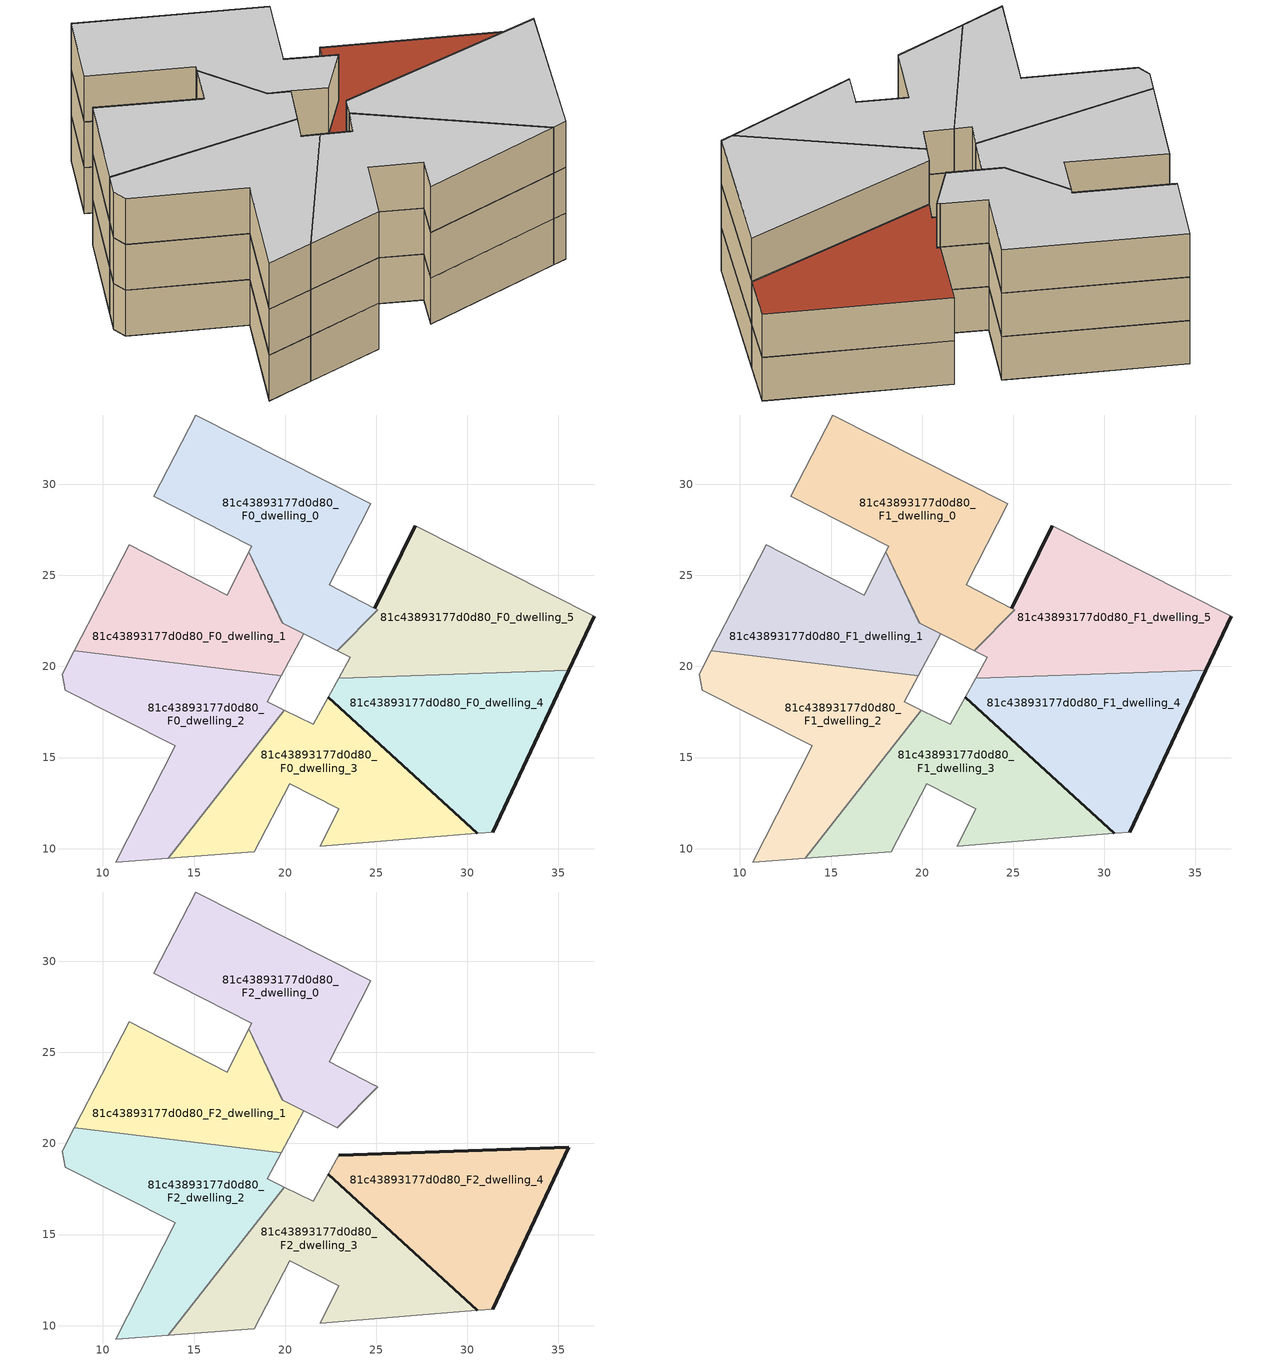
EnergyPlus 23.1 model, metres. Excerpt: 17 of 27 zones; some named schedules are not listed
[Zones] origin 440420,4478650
81c43893177d0d80_F0_dwelling_0
 floor ground (EU_floor_Construction): 22.85,20.86 25.09,23.1 24.91,23.2 24.9,23.2 22.42,24.47 24.71,28.94 15.09,33.8 12.79,29.33 18.17,26.61 18.02,26.31 19.86,22.37 21.01,21.79 21.02,21.79 z0
 wall adiabatic (EU_wall_Construction): 19.86,22.37 18.02,26.31 18.17,26.61 12.79,29.33 15.09,33.8 24.71,28.94 22.42,24.47 24.9,23.2 24.91,23.2 25.09,23.1 22.85,20.86 21.02,21.79 21.01,21.79 z0:3
 wall to 81c43893177d0d80_F0_dwelling_1 (EU_wall_Construction): 21.01,21.79 19.86,22.37 z0:3
81c43893177d0d80_F0_dwelling_1
 floor ground (EU_floor_Construction): 19.78,19.48 21.01,21.79 19.86,22.37 18.02,26.31 16.81,23.92 11.45,26.69 8.44,20.85 z0
 wall adiabatic (EU_wall_Construction): 8.44,20.85 11.45,26.69 16.81,23.92 18.02,26.31 19.86,22.37 / 21.01,21.79 19.78,19.48 z0:3
 wall to 81c43893177d0d80_F0_dwelling_2 (EU_wall_Construction): 19.78,19.48 8.44,20.85 z0:3
81c43893177d0d80_F0_dwelling_2
 floor ground (EU_floor_Construction): 13.58,9.48 19.96,17.6 19.02,18.05 19.78,19.48 8.44,20.85 7.77,19.56 7.94,18.68 13.96,15.66 10.71,9.27 z0
 wall adiabatic (EU_wall_Construction): 19.78,19.48 19.02,18.05 19.96,17.6 / 13.58,9.48 10.71,9.27 13.96,15.66 7.94,18.68 7.77,19.56 8.44,20.85 z0:3
 wall to 81c43893177d0d80_F0_dwelling_3 (EU_wall_Construction): 19.96,17.6 13.58,9.48 z0:3
81c43893177d0d80_F0_dwelling_3
 floor ground (EU_floor_Construction): 30.55,10.84 22.37,18.31 21.56,16.82 19.96,17.6 13.58,9.48 18.3,9.82 20.25,13.57 22.95,12.19 21.92,10.12 z0
 wall outside (EU_wall_Construction): 22.37,18.31 30.55,10.84 z0:3
 wall adiabatic (EU_wall_Construction): 19.96,17.6 21.56,16.82 22.37,18.31 / 30.55,10.84 21.92,10.12 22.95,12.19 20.25,13.57 18.3,9.82 13.58,9.48 z0:3
81c43893177d0d80_F0_dwelling_4
 floor ground (EU_floor_Construction): 31.39,10.91 35.56,19.79 22.94,19.35 22.37,18.31 30.55,10.84 z0
 wall outside (EU_wall_Construction): 35.56,19.79 31.39,10.91 / 30.55,10.84 22.37,18.31 z0:3
 wall adiabatic (EU_wall_Construction): 22.37,18.31 22.94,19.35 / 31.39,10.91 30.55,10.84 z0:3
 wall to 81c43893177d0d80_F0_dwelling_5 (EU_wall_Construction): 22.94,19.35 35.56,19.79 z0:3
81c43893177d0d80_F0_dwelling_5
 floor ground (EU_floor_Construction): 35.56,19.79 36.96,22.76 27.13,27.73 24.91,23.2 25.09,23.11 22.85,20.86 23.57,20.5 22.94,19.35 z0
 wall outside (EU_wall_Construction): 24.91,23.2 27.13,27.73 / 36.96,22.76 35.56,19.79 z0:3
 wall adiabatic (EU_wall_Construction): 22.94,19.35 23.57,20.5 22.85,20.86 25.09,23.11 24.91,23.2 / 27.13,27.73 36.96,22.76 z0:3
81c43893177d0d80_F1_dwelling_0
 floor to 81c43893177d0d80_F0_dwelling_0 (EU_floor_Construction): 22.85,20.86 25.08,23.1 24.91,23.2 24.9,23.2 22.42,24.47 24.71,28.94 15.09,33.8 12.79,29.33 18.17,26.61 18.02,26.31 19.86,22.37 21.01,21.79 21.02,21.79 z3
 wall adiabatic (EU_wall_Construction): 19.86,22.37 18.02,26.31 18.17,26.61 12.79,29.33 15.09,33.8 24.71,28.94 22.42,24.47 24.9,23.2 24.91,23.2 25.09,23.1 22.85,20.86 21.02,21.79 21.01,21.79 z3:6
 wall to 81c43893177d0d80_F1_dwelling_1 (EU_wall_Construction): 21.01,21.79 19.86,22.37 z3:6
81c43893177d0d80_F1_dwelling_1
 floor to 81c43893177d0d80_F0_dwelling_1 (EU_floor_Construction): 19.78,19.48 21.01,21.79 19.86,22.37 18.02,26.31 16.81,23.92 11.45,26.69 8.44,20.85 z3
 wall adiabatic (EU_wall_Construction): 8.44,20.85 11.45,26.69 16.81,23.92 18.02,26.31 19.86,22.37 / 21.01,21.79 19.78,19.48 z3:6
 wall to 81c43893177d0d80_F1_dwelling_2 (EU_wall_Construction): 19.78,19.48 8.44,20.85 z3:6
81c43893177d0d80_F1_dwelling_2
 floor to 81c43893177d0d80_F0_dwelling_2 (EU_floor_Construction): 13.58,9.48 19.96,17.6 19.02,18.05 19.78,19.48 8.44,20.85 7.77,19.56 7.94,18.68 13.96,15.66 10.71,9.27 z3
 wall adiabatic (EU_wall_Construction): 19.78,19.48 19.02,18.05 19.96,17.6 / 13.58,9.48 10.71,9.27 13.96,15.66 7.94,18.68 7.77,19.56 8.44,20.85 z3:6
 wall to 81c43893177d0d80_F1_dwelling_3 (EU_wall_Construction): 19.96,17.6 13.58,9.48 z3:6
81c43893177d0d80_F1_dwelling_3
 floor to 81c43893177d0d80_F0_dwelling_3 (EU_floor_Construction): 30.55,10.84 22.37,18.31 21.56,16.82 19.96,17.6 13.58,9.48 18.3,9.82 20.25,13.57 22.94,12.19 21.92,10.12 z3
 wall outside (EU_wall_Construction): 22.37,18.31 30.55,10.84 z3:6
 wall adiabatic (EU_wall_Construction): 19.96,17.6 21.56,16.82 22.37,18.31 / 30.55,10.84 21.92,10.12 22.95,12.19 20.25,13.57 18.3,9.82 13.58,9.48 z3:6
81c43893177d0d80_F1_dwelling_4
 floor to 81c43893177d0d80_F0_dwelling_4 (EU_floor_Construction): 31.39,10.91 35.56,19.79 22.94,19.35 22.37,18.31 30.55,10.84 z3
 wall outside (EU_wall_Construction): 35.56,19.79 31.39,10.91 / 30.55,10.84 22.37,18.31 z3:6
 wall adiabatic (EU_wall_Construction): 22.37,18.31 22.94,19.35 / 31.39,10.91 30.55,10.84 z3:6
 wall to 81c43893177d0d80_F1_dwelling_5 (EU_wall_Construction): 22.94,19.35 35.56,19.79 z3:6
81c43893177d0d80_F1_dwelling_5
 floor to 81c43893177d0d80_F0_dwelling_5 (EU_floor_Construction): 35.56,19.79 36.96,22.76 27.13,27.73 24.91,23.2 25.09,23.11 22.85,20.86 23.57,20.5 22.94,19.35 z3
 wall outside (EU_wall_Construction): 24.91,23.2 27.13,27.73 / 36.96,22.76 35.56,19.79 z3:6
 wall adiabatic (EU_wall_Construction): 22.94,19.35 23.57,20.5 22.85,20.86 25.09,23.11 24.91,23.2 / 27.13,27.73 36.96,22.76 z3:6
 roof outside (EU_roof_Construction): 36.96,22.76 35.56,19.79 22.94,19.35 23.57,20.5 22.85,20.86 25.09,23.11 24.91,23.2 27.13,27.73 z6
81c43893177d0d80_F2_dwelling_0
 floor to 81c43893177d0d80_F1_dwelling_0 (EU_floor_Construction): 22.85,20.86 25.08,23.1 24.91,23.2 24.9,23.2 22.42,24.47 24.71,28.94 15.09,33.8 12.79,29.33 18.17,26.61 18.02,26.31 19.86,22.37 21.01,21.79 21.02,21.79 z6
 wall adiabatic (EU_wall_Construction): 19.86,22.37 18.02,26.31 18.17,26.61 12.79,29.33 15.09,33.8 24.71,28.94 22.42,24.47 24.9,23.2 24.91,23.2 25.09,23.1 22.85,20.86 21.02,21.79 21.01,21.79 z6:9
 wall to 81c43893177d0d80_F2_dwelling_1 (EU_wall_Construction): 21.01,21.79 19.86,22.37 z6:9
 ceiling to 81c43893177d0d80_F3_dwelling_0 (EU_floor_Construction): 24.71,28.94 22.42,24.47 24.9,23.2 24.91,23.2 25.08,23.1 22.85,20.86 21.02,21.79 21.01,21.79 19.86,22.37 18.02,26.31 18.17,26.61 12.79,29.33 15.09,33.8 z9
81c43893177d0d80_F2_dwelling_1
 floor to 81c43893177d0d80_F1_dwelling_1 (EU_floor_Construction): 19.78,19.48 21.01,21.79 19.86,22.37 18.02,26.31 16.81,23.92 11.45,26.69 8.44,20.85 z6
 wall adiabatic (EU_wall_Construction): 8.44,20.85 11.45,26.69 16.81,23.92 18.02,26.31 19.86,22.37 / 21.01,21.79 19.78,19.48 z6:9
 wall to 81c43893177d0d80_F2_dwelling_2 (EU_wall_Construction): 19.78,19.48 8.44,20.85 z6:9
 ceiling to 81c43893177d0d80_F3_dwelling_1 (EU_floor_Construction): 18.02,26.31 19.86,22.37 21.01,21.79 19.78,19.48 8.44,20.85 11.45,26.69 16.81,23.92 z9
81c43893177d0d80_F2_dwelling_2
 floor to 81c43893177d0d80_F1_dwelling_2 (EU_floor_Construction): 13.58,9.48 19.96,17.6 19.02,18.05 19.78,19.48 8.44,20.85 7.77,19.56 7.94,18.68 13.96,15.66 10.71,9.27 z6
 wall adiabatic (EU_wall_Construction): 19.78,19.48 19.02,18.05 19.96,17.6 / 13.58,9.48 10.71,9.27 13.96,15.66 7.94,18.68 7.77,19.56 8.44,20.85 z6:9
 wall to 81c43893177d0d80_F2_dwelling_3 (EU_wall_Construction): 19.96,17.6 13.58,9.48 z6:9
 ceiling to 81c43893177d0d80_F3_dwelling_2 (EU_floor_Construction): 19.78,19.48 19.02,18.05 19.96,17.6 13.58,9.48 10.71,9.27 13.96,15.66 7.94,18.68 7.77,19.56 8.44,20.85 z9
81c43893177d0d80_F2_dwelling_3
 floor to 81c43893177d0d80_F1_dwelling_3 (EU_floor_Construction): 30.55,10.84 22.37,18.31 21.56,16.82 19.96,17.6 13.58,9.48 18.3,9.82 20.25,13.57 22.94,12.19 21.92,10.12 z6
 wall outside (EU_wall_Construction): 22.37,18.31 30.55,10.84 z6:9
 wall adiabatic (EU_wall_Construction): 19.96,17.6 21.56,16.82 22.37,18.31 / 30.55,10.84 21.92,10.12 22.95,12.19 20.25,13.57 18.3,9.82 13.58,9.48 z6:9
 ceiling to 81c43893177d0d80_F3_dwelling_3 (EU_floor_Construction): 30.55,10.84 21.92,10.12 22.94,12.19 20.25,13.57 18.3,9.82 13.58,9.48 19.96,17.6 21.56,16.82 22.37,18.31 z9
81c43893177d0d80_F2_dwelling_4
 floor to 81c43893177d0d80_F1_dwelling_4 (EU_floor_Construction): 31.39,10.91 35.56,19.79 22.94,19.35 22.37,18.31 30.55,10.84 z6
 wall outside (EU_wall_Construction): 22.94,19.35 35.56,19.79 31.39,10.91 / 30.55,10.84 22.37,18.31 z6:9
 wall adiabatic (EU_wall_Construction): 22.37,18.31 22.94,19.35 / 31.39,10.91 30.55,10.84 z6:9
 ceiling to 81c43893177d0d80_F3_dwelling_4 (EU_floor_Construction): 35.56,19.79 31.39,10.91 30.55,10.84 22.37,18.31 22.94,19.35 z9
[Building]
EU S2 Campaign: North Axis=0; Terrain=City; Solar Distribution=FullExterior
[Site:Location]
Madrid: Latitude=40.5; Longitude=-3.5; Time Zone=1; Elevation=609
[SizingPeriod:WeatherFileDays]
AnnualSizingPeriod: Begin Month=1; Begin Day of Month=1; End Month=12; End Day of Month=31; Day of Week for Start Day=Monday; Use Weather File Daylight Saving Period=No; Use Weather File Rain and Snow Indicators=No
[MATERIAL]
EU_InternalMass_Material: Roughness=MediumRough; Thickness=0.1; Conductivity=1; Density=1800; Specific Heat=900; Thermal Absorptance=0.9; Solar Absorptance=0.7; Visible Absorptance=0.7
[MATERIAL:NOMASS] Roughness=MediumRough; Thermal Absorptance=0.9; Solar Absorptance=0.7; Visible Absorptance=0.7
Name | Thermal Resistance
EU_wall_NoMass | 0.419739
EU_roof_NoMass | 0.352165
EU_floor_NoMass | 0.608284
[CONSTRUCTION]
EU_wall_Construction: EU_wall_NoMass
EU_roof_Construction: EU_roof_NoMass
EU_floor_Construction: EU_floor_NoMass
EU_InternalMass_Construction: EU_InternalMass_Material
[ZONE] Type=1; Multiplier=1; Ceiling Height=autocalculate; Floor Area=autocalculate; Part of Total Floor Area=Yes
Name | Volume
81c43893177d0d80_F0_dwelling_0 | 214.778
81c43893177d0d80_F1_dwelling_0; 81c43893177d0d80_F2_dwelling_0 | 214.779
81c43893177d0d80_F0_dwelling_1; 81c43893177d0d80_F1_dwelling_1; 81c43893177d0d80_F2_dwelling_1 | 161.087
81c43893177d0d80_F0_dwelling_2 | 195.958
81c43893177d0d80_F1_dwelling_2; 81c43893177d0d80_F2_dwelling_2 | 195.959
81c43893177d0d80_F0_dwelling_3; 81c43893177d0d80_F1_dwelling_3; 81c43893177d0d80_F2_dwelling_3 | 195.956
81c43893177d0d80_F0_dwelling_4; 81c43893177d0d80_F1_dwelling_4; 81c43893177d0d80_F2_dwelling_4 | 195.968
81c43893177d0d80_F0_dwelling_5 | 211.984
81c43893177d0d80_F1_dwelling_5 | 211.983
[INTERNALMASS] Construction=EU_InternalMass_Construction
Name | Zone or ZoneList | Surface Area
81c43893177d0d80_F0_dwelling_0_EU_InternalMass | 81c43893177d0d80_F0_dwelling_0 | 71.594
81c43893177d0d80_F0_dwelling_1_EU_InternalMass | 81c43893177d0d80_F0_dwelling_1 | 53.6958
81c43893177d0d80_F0_dwelling_2_EU_InternalMass | 81c43893177d0d80_F0_dwelling_2 | 65.3195
81c43893177d0d80_F0_dwelling_3_EU_InternalMass | 81c43893177d0d80_F0_dwelling_3 | 65.3187
81c43893177d0d80_F0_dwelling_4_EU_InternalMass | 81c43893177d0d80_F0_dwelling_4 | 65.3226
81c43893177d0d80_F0_dwelling_5_EU_InternalMass | 81c43893177d0d80_F0_dwelling_5 | 70.659
81c43893177d0d80_F1_dwelling_0_EU_InternalMass | 81c43893177d0d80_F1_dwelling_0 | 71.594
81c43893177d0d80_F1_dwelling_1_EU_InternalMass | 81c43893177d0d80_F1_dwelling_1 | 53.6958
81c43893177d0d80_F1_dwelling_2_EU_InternalMass | 81c43893177d0d80_F1_dwelling_2 | 65.3195
81c43893177d0d80_F1_dwelling_3_EU_InternalMass | 81c43893177d0d80_F1_dwelling_3 | 65.3187
81c43893177d0d80_F1_dwelling_4_EU_InternalMass | 81c43893177d0d80_F1_dwelling_4 | 65.3226
81c43893177d0d80_F1_dwelling_5_EU_InternalMass | 81c43893177d0d80_F1_dwelling_5 | 70.659
81c43893177d0d80_F2_dwelling_0_EU_InternalMass | 81c43893177d0d80_F2_dwelling_0 | 78.3814
81c43893177d0d80_F2_dwelling_1_EU_InternalMass | 81c43893177d0d80_F2_dwelling_1 | 77.4969
81c43893177d0d80_F2_dwelling_2_EU_InternalMass | 81c43893177d0d80_F2_dwelling_2 | 79.2717
81c43893177d0d80_F2_dwelling_3_EU_InternalMass | 81c43893177d0d80_F2_dwelling_3 | 78.38
81c43893177d0d80_F2_dwelling_4_EU_InternalMass | 81c43893177d0d80_F2_dwelling_4 | 78.3789
[OTHEREQUIPMENT] Fuel Type=Electricity; Design Level Calculation Method=Watts/Area; Power per Zone Floor Area=1; Fraction Latent=0; Fraction Radiant=0; Fraction Lost=0; Carbon Dioxide Generation Rate=0; EndUse Subcategory=EU_Step8_InternalGains
Name | Zone or ZoneList or Space or SpaceList | Schedule
EU_Step8_InternalGain_81c43893177d0d80_F0_dwelling_0_f000 | 81c43893177d0d80_F0_dwelling_0 | EU_Step8_GainSchedule_81c43893177d0d80_F0_dwelling_0_f000
EU_Step8_InternalGain_81c43893177d0d80_F0_dwelling_1_f000 | 81c43893177d0d80_F0_dwelling_1 | EU_Step8_GainSchedule_81c43893177d0d80_F0_dwelling_1_f000
EU_Step8_InternalGain_81c43893177d0d80_F0_dwelling_2_f000 | 81c43893177d0d80_F0_dwelling_2 | EU_Step8_GainSchedule_81c43893177d0d80_F0_dwelling_2_f000
EU_Step8_InternalGain_81c43893177d0d80_F0_dwelling_3_f000 | 81c43893177d0d80_F0_dwelling_3 | EU_Step8_GainSchedule_81c43893177d0d80_F0_dwelling_3_f000
EU_Step8_InternalGain_81c43893177d0d80_F0_dwelling_4_f000 | 81c43893177d0d80_F0_dwelling_4 | EU_Step8_GainSchedule_81c43893177d0d80_F0_dwelling_4_f000
EU_Step8_InternalGain_81c43893177d0d80_F0_dwelling_5_f000 | 81c43893177d0d80_F0_dwelling_5 | EU_Step8_GainSchedule_81c43893177d0d80_F0_dwelling_5_f000
EU_Step8_InternalGain_81c43893177d0d80_F1_dwelling_0_f000 | 81c43893177d0d80_F1_dwelling_0 | EU_Step8_GainSchedule_81c43893177d0d80_F1_dwelling_0_f000
EU_Step8_InternalGain_81c43893177d0d80_F1_dwelling_1_f000 | 81c43893177d0d80_F1_dwelling_1 | EU_Step8_GainSchedule_81c43893177d0d80_F1_dwelling_1_f000
EU_Step8_InternalGain_81c43893177d0d80_F1_dwelling_2_f000 | 81c43893177d0d80_F1_dwelling_2 | EU_Step8_GainSchedule_81c43893177d0d80_F1_dwelling_2_f000
EU_Step8_InternalGain_81c43893177d0d80_F1_dwelling_3_f000 | 81c43893177d0d80_F1_dwelling_3 | EU_Step8_GainSchedule_81c43893177d0d80_F1_dwelling_3_f000
EU_Step8_InternalGain_81c43893177d0d80_F1_dwelling_4_f000 | 81c43893177d0d80_F1_dwelling_4 | EU_Step8_GainSchedule_81c43893177d0d80_F1_dwelling_4_f000
EU_Step8_InternalGain_81c43893177d0d80_F1_dwelling_5_f000 | 81c43893177d0d80_F1_dwelling_5 | EU_Step8_GainSchedule_81c43893177d0d80_F1_dwelling_5_f000
EU_Step8_InternalGain_81c43893177d0d80_F2_dwelling_0_f000 | 81c43893177d0d80_F2_dwelling_0 | EU_Step8_GainSchedule_81c43893177d0d80_F2_dwelling_0_f000
EU_Step8_InternalGain_81c43893177d0d80_F2_dwelling_1_f000 | 81c43893177d0d80_F2_dwelling_1 | EU_Step8_GainSchedule_81c43893177d0d80_F2_dwelling_1_f000
EU_Step8_InternalGain_81c43893177d0d80_F2_dwelling_2_f000 | 81c43893177d0d80_F2_dwelling_2 | EU_Step8_GainSchedule_81c43893177d0d80_F2_dwelling_2_f000
EU_Step8_InternalGain_81c43893177d0d80_F2_dwelling_3_f000 | 81c43893177d0d80_F2_dwelling_3 | EU_Step8_GainSchedule_81c43893177d0d80_F2_dwelling_3_f000
EU_Step8_InternalGain_81c43893177d0d80_F2_dwelling_4_f000 | 81c43893177d0d80_F2_dwelling_4 | EU_Step8_GainSchedule_81c43893177d0d80_F2_dwelling_4_f000
[ZONEVENTILATION:DESIGNFLOWRATE] Schedule=EU_AlwaysOn; Design Flow Rate Calculation Method=AirChanges/Hour; Air Changes per Hour=0.703302; Ventilation Type=Natural; Fan Pressure Rise=0; Fan Total Efficiency=1; Constant Term Coefficient=1; Temperature Term Coefficient=0; Velocity Term Coefficient=0; Velocity Squared Term Coefficient=0; Minimum Indoor Temperature=-100; Maximum Indoor Temperature=100; Delta Temperature=-100; Minimum Outdoor Temperature=-100; Maximum Outdoor Temperature=100; Maximum Wind Speed=40
Name | Zone or ZoneList or Space or SpaceList
EU_ConstantAir_81c43893177d0d80_F0_dwelling_0 | 81c43893177d0d80_F0_dwelling_0
EU_ConstantAir_81c43893177d0d80_F0_dwelling_1 | 81c43893177d0d80_F0_dwelling_1
EU_ConstantAir_81c43893177d0d80_F0_dwelling_2 | 81c43893177d0d80_F0_dwelling_2
EU_ConstantAir_81c43893177d0d80_F0_dwelling_3 | 81c43893177d0d80_F0_dwelling_3
EU_ConstantAir_81c43893177d0d80_F0_dwelling_4 | 81c43893177d0d80_F0_dwelling_4
EU_ConstantAir_81c43893177d0d80_F0_dwelling_5 | 81c43893177d0d80_F0_dwelling_5
EU_ConstantAir_81c43893177d0d80_F1_dwelling_0 | 81c43893177d0d80_F1_dwelling_0
EU_ConstantAir_81c43893177d0d80_F1_dwelling_1 | 81c43893177d0d80_F1_dwelling_1
EU_ConstantAir_81c43893177d0d80_F1_dwelling_2 | 81c43893177d0d80_F1_dwelling_2
EU_ConstantAir_81c43893177d0d80_F1_dwelling_3 | 81c43893177d0d80_F1_dwelling_3
EU_ConstantAir_81c43893177d0d80_F1_dwelling_4 | 81c43893177d0d80_F1_dwelling_4
EU_ConstantAir_81c43893177d0d80_F1_dwelling_5 | 81c43893177d0d80_F1_dwelling_5
EU_ConstantAir_81c43893177d0d80_F2_dwelling_0 | 81c43893177d0d80_F2_dwelling_0
EU_ConstantAir_81c43893177d0d80_F2_dwelling_1 | 81c43893177d0d80_F2_dwelling_1
EU_ConstantAir_81c43893177d0d80_F2_dwelling_2 | 81c43893177d0d80_F2_dwelling_2
EU_ConstantAir_81c43893177d0d80_F2_dwelling_3 | 81c43893177d0d80_F2_dwelling_3
EU_ConstantAir_81c43893177d0d80_F2_dwelling_4 | 81c43893177d0d80_F2_dwelling_4
[HVACTEMPLATE:THERMOSTAT] Constant Heating Setpoint=20; Constant Cooling Setpoint=50
EU_HeatOnly_81c43893177d0d80_F0_dwelling_0; EU_HeatOnly_81c43893177d0d80_F0_dwelling_1; EU_HeatOnly_81c43893177d0d80_F0_dwelling_2; EU_HeatOnly_81c43893177d0d80_F0_dwelling_3; EU_HeatOnly_81c43893177d0d80_F0_dwelling_4; EU_HeatOnly_81c43893177d0d80_F0_dwelling_5; EU_HeatOnly_81c43893177d0d80_F1_dwelling_0; EU_HeatOnly_81c43893177d0d80_F1_dwelling_1; EU_HeatOnly_81c43893177d0d80_F1_dwelling_2; EU_HeatOnly_81c43893177d0d80_F1_dwelling_3
